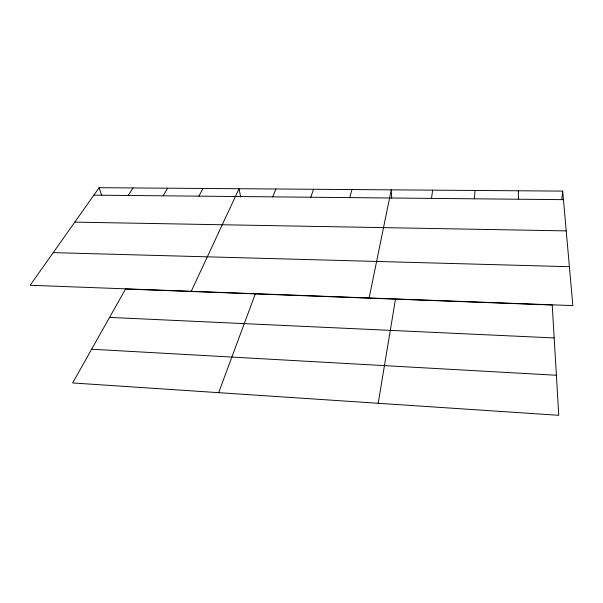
<?xml version="1.0" encoding="UTF-8"?>
<svg xmlns="http://www.w3.org/2000/svg" width="603" height="603" viewBox="0 0 603 603"><rect width="100%" height="100%" fill="white"/><g stroke="black" fill="none" stroke-linecap="round" stroke-linejoin="round"><path stroke-width="0.9" d="M474.471 198.802L474.983 190.458M561.815 199.435L562.689 191.106L99.126 187.691L30.15 285.272L572.85 305.6L562.689 191.106M431.529 198.395L432.63 190.149M378.187 403.286L395.485 299.141M369.142 297.972L391.241 189.839L391.716 198.244M349.763 197.603L351.956 189.553M310.816 197.234L313.507 189.267M218.655 392.674L255.303 293.887M272.714 196.864L275.88 188.995M191.264 291.309L239.044 188.724L240.695 197.008M198.907 196.156L202.97 188.453M163.164 195.809L167.642 188.196M128.153 195.478L133.037 187.94M93.857 195.146L563.451 199.661M74.787 222.123L566.217 230.889M53.222 252.634L569.398 266.699M109.565 317.404L554.172 337.936M91.641 349.22L556.388 375.262M99.126 187.691L101.756 195.658M518.324 190.774L518.429 199.224M125.56 289.018L72.639 382.95L558.762 415.309L552.22 305.02L125.56 289.018"/></g></svg>
